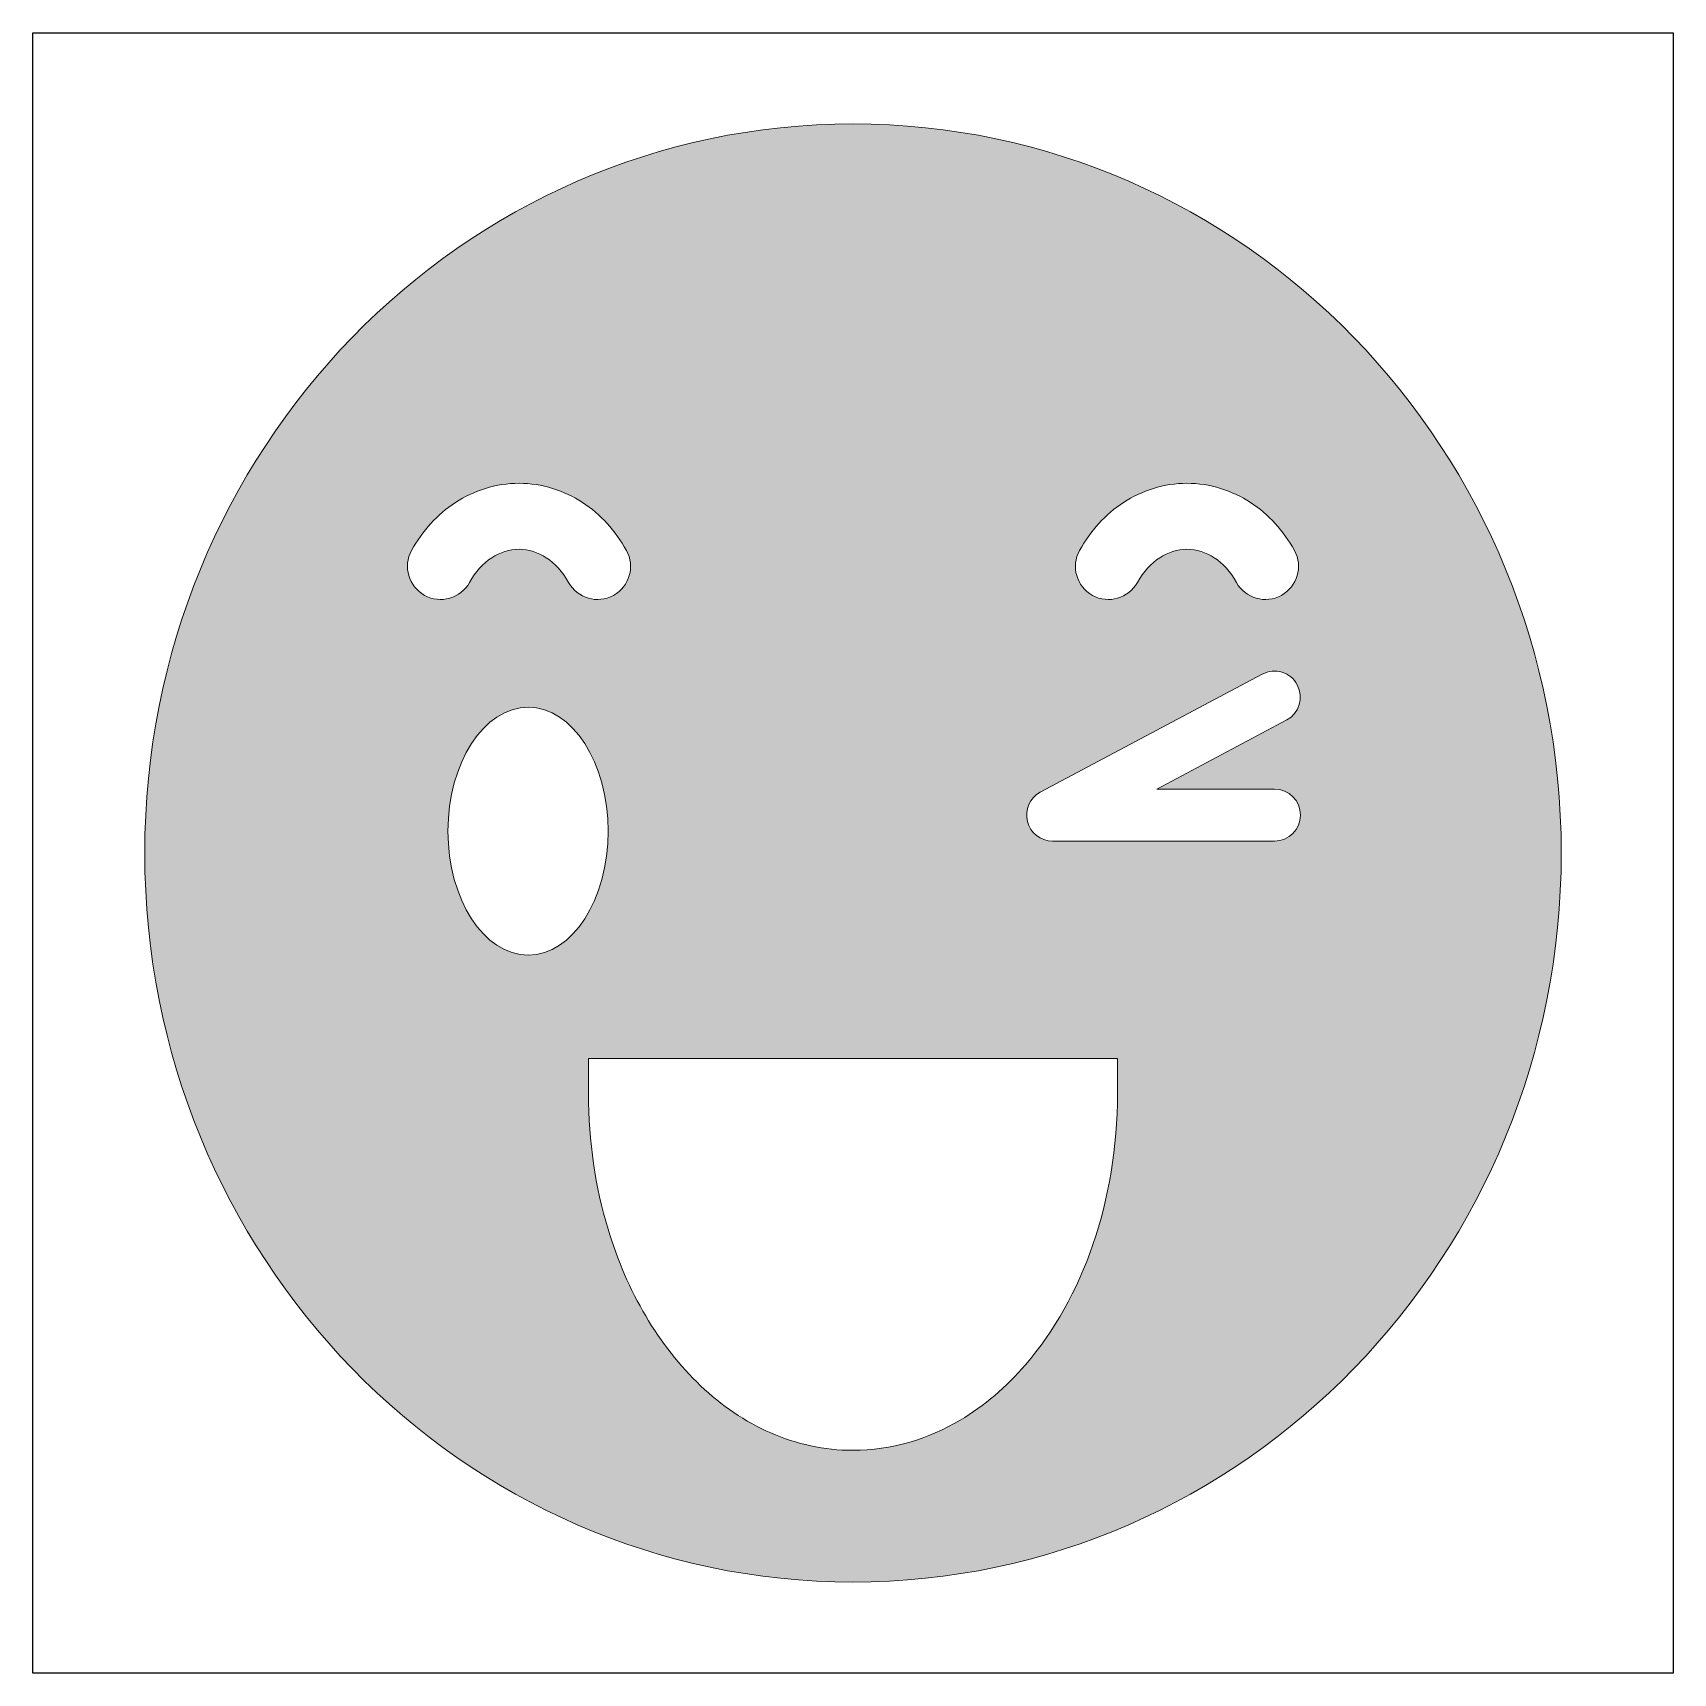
# Model space of a CAD drawing. Header units: inches. Extents: x 0 to 114, y 0 to 114.
import ezdxf

# ---------------------------------------------------------------- set-up
doc = ezdxf.new("R2010")
doc.units = ezdxf.units.IN
doc.header["$MEASUREMENT"] = 0
doc.layers.add('Image Background', color=7, linetype='Continuous')
doc.layers.add('Layer 1', color=7, linetype='Continuous')
picture_1 = doc.add_image_def('image1.png', size_in_pixel=(1350, 1350))

msp = doc.modelspace()

# ---------------------------------------------------------------- hatches: boundary and pattern name
at = {"layer": 'Layer 1', "true_color": 0xf3c636}
h = msp.add_hatch(color=40, dxfattribs=at)
h.dxf.hatch_style = 2
edge = h.paths.add_edge_path()
edge.add_spline(control_points=[(57.15, 6.35), (84.41, 6.35), (106.5, 29.09), (106.5, 57.15), (106.5, 85.21), (84.41, 107.95), (57.15, 107.95), (29.89, 107.95), (7.8, 85.21), (7.8, 57.15), (7.8, 29.09), (29.89, 6.35), (57.15, 6.35)], knot_values=[0, 0, 0, 0, 1, 1, 1, 2, 2, 2, 3, 3, 3, 4, 4, 4, 4], degree=3, periodic=1)
edge = h.paths.add_edge_path()
edge.add_spline(control_points=[(34.52, 50.04), (31.43, 50.04), (28.93, 53.91), (28.93, 58.67), (28.93, 63.44), (31.43, 67.3), (34.52, 67.3), (37.6, 67.3), (40.09, 63.44), (40.09, 58.67), (40.09, 53.91), (37.6, 50.04), (34.52, 50.04)], knot_values=[0, 0, 0, 0, 1, 1, 1, 2, 2, 2, 3, 3, 3, 4, 4, 4, 4], degree=3, periodic=1)
edge = h.paths.add_edge_path()
edge.add_spline(control_points=[(72.94, 78.23), (73.69, 79.59), (74.73, 80.75), (76, 81.58), (77.28, 82.41), (78.81, 82.91), (80.42, 82.91), (82.04, 82.91), (83.56, 82.41), (84.84, 81.58), (86.12, 80.75), (87.16, 79.59), (87.91, 78.23), (87.91, 78.23), (87.91, 78.23), (87.91, 78.23), (88.52, 77.12), (88.12, 75.72), (87, 75.1), (85.89, 74.49), (84.49, 74.89), (83.87, 76), (83.46, 76.75), (82.92, 77.34), (82.32, 77.72), (81.73, 78.11), (81.1, 78.3), (80.42, 78.31), (79.74, 78.3), (79.12, 78.11), (78.52, 77.72), (77.93, 77.34), (77.38, 76.75), (76.97, 76), (76.35, 74.89), (74.95, 74.49), (73.84, 75.1), (72.72, 75.72), (72.32, 77.12), (72.94, 78.23)], knot_values=[0, 0, 0, 0, 1, 1, 1, 2, 2, 2, 3, 3, 3, 4, 4, 4, 5, 5, 5, 6, 6, 6, 7, 7, 7, 8, 8, 8, 9, 9, 9, 10, 10, 10, 11, 11, 11, 12, 12, 12, 13, 13, 13, 13], degree=3, periodic=1)
edge = h.paths.add_edge_path()
edge.add_spline(control_points=[(70.2, 61.39), (70.2, 61.39), (85.67, 69.61), (85.67, 69.61), (86.55, 70.08), (87.65, 69.75), (88.11, 68.86), (88.58, 67.98), (88.25, 66.89), (87.37, 66.42), (87.37, 66.42), (78.31, 61.6), (78.31, 61.6), (78.31, 61.6), (86.52, 61.6), (86.52, 61.6), (87.52, 61.6), (88.33, 60.79), (88.33, 59.79), (88.33, 58.79), (87.52, 57.98), (86.52, 57.98), (86.52, 57.98), (71.05, 57.98), (71.05, 57.98), (70.22, 57.98), (69.5, 58.54), (69.3, 59.35), (69.1, 60.16), (69.47, 61), (70.2, 61.39)], knot_values=[0, 0, 0, 0, 1, 1, 1, 2, 2, 2, 3, 3, 3, 4, 4, 4, 5, 5, 5, 6, 6, 6, 7, 7, 7, 8, 8, 8, 9, 9, 9, 10, 10, 10, 10], degree=3, periodic=1)
edge = h.paths.add_edge_path()
edge.add_spline(control_points=[(73.11, 42.84), (73.11, 42.84), (75.58, 42.84), (75.58, 42.84), (75.58, 42.84), (75.58, 40.37), (75.58, 40.37), (75.58, 36.63), (74.97, 33.07), (73.87, 29.87), (72.77, 26.67), (71.17, 23.82), (69.17, 21.49), (67.83, 19.95), (66.31, 18.63), (64.62, 17.63), (62.38, 16.3), (59.82, 15.53), (57.15, 15.53), (55.15, 15.53), (53.21, 15.96), (51.42, 16.74), (49.63, 17.52), (47.99, 18.65), (46.53, 20.03), (43.61, 22.8), (41.4, 26.58), (40.08, 30.95), (39.2, 33.87), (38.72, 37.05), (38.72, 40.37), (38.72, 40.37), (38.72, 42.84), (38.72, 42.84), (38.72, 42.84), (73.11, 42.84), (73.11, 42.84)], knot_values=[0, 0, 0, 0, 1, 1, 1, 2, 2, 2, 3, 3, 3, 4, 4, 4, 5, 5, 5, 6, 6, 6, 7, 7, 7, 8, 8, 8, 9, 9, 9, 10, 10, 10, 11, 11, 11, 12, 12, 12, 12], degree=3, periodic=1)
edge = h.paths.add_edge_path()
edge.add_spline(control_points=[(26.39, 78.23), (27.14, 79.59), (28.18, 80.75), (29.46, 81.58), (30.74, 82.41), (32.26, 82.91), (33.88, 82.91), (35.49, 82.91), (37.02, 82.41), (38.3, 81.58), (39.57, 80.75), (40.61, 79.59), (41.36, 78.23), (41.36, 78.23), (41.36, 78.23), (41.36, 78.23), (41.98, 77.12), (41.58, 75.72), (40.46, 75.1), (39.35, 74.49), (37.95, 74.89), (37.33, 76), (36.92, 76.75), (36.37, 77.34), (35.78, 77.72), (35.18, 78.11), (34.56, 78.3), (33.88, 78.31), (33.2, 78.3), (32.57, 78.11), (31.98, 77.72), (31.38, 77.34), (30.84, 76.75), (30.43, 76), (29.81, 74.89), (28.41, 74.49), (27.3, 75.1), (26.18, 75.72), (25.78, 77.12), (26.39, 78.23)], knot_values=[0, 0, 0, 0, 1, 1, 1, 2, 2, 2, 3, 3, 3, 4, 4, 4, 5, 5, 5, 6, 6, 6, 7, 7, 7, 8, 8, 8, 9, 9, 9, 10, 10, 10, 11, 11, 11, 12, 12, 12, 13, 13, 13, 13], degree=3, periodic=1)

# ---------------------------------------------------------------- linework, layer by layer
at = {"layer": 'Layer 1', "lineweight": 0}
for points, knots in [([(57.15, 6.35), (84.41, 6.35), (106.5, 29.09), (106.5, 57.15), (106.5, 85.21), (84.41, 107.95), (57.15, 107.95), (29.89, 107.95), (7.8, 85.21), (7.8, 57.15), (7.8, 29.09), (29.89, 6.35), (57.15, 6.35)], [0, 0, 0, 0, 1, 1, 1, 2, 2, 2, 3, 3, 3, 4, 4, 4, 4]), ([(26.39, 78.23), (27.14, 79.59), (28.18, 80.75), (29.46, 81.58), (30.74, 82.41), (32.26, 82.91), (33.88, 82.91), (35.49, 82.91), (37.02, 82.41), (38.3, 81.58), (39.57, 80.75), (40.61, 79.59), (41.36, 78.23), (41.36, 78.23), (41.36, 78.23), (41.36, 78.23), (41.98, 77.12), (41.58, 75.72), (40.46, 75.1), (39.35, 74.49), (37.95, 74.89), (37.33, 76), (36.92, 76.75), (36.37, 77.34), (35.78, 77.72), (35.18, 78.11), (34.56, 78.3), (33.88, 78.31), (33.2, 78.3), (32.57, 78.11), (31.98, 77.72), (31.38, 77.34), (30.84, 76.75), (30.43, 76), (29.81, 74.89), (28.41, 74.49), (27.3, 75.1), (26.18, 75.72), (25.78, 77.12), (26.39, 78.23)], [0, 0, 0, 0, 1, 1, 1, 2, 2, 2, 3, 3, 3, 4, 4, 4, 5, 5, 5, 6, 6, 6, 7, 7, 7, 8, 8, 8, 9, 9, 9, 10, 10, 10, 11, 11, 11, 12, 12, 12, 13, 13, 13, 13]), ([(72.94, 78.23), (73.69, 79.59), (74.73, 80.75), (76, 81.58), (77.28, 82.41), (78.81, 82.91), (80.42, 82.91), (82.04, 82.91), (83.56, 82.41), (84.84, 81.58), (86.12, 80.75), (87.16, 79.59), (87.91, 78.23), (87.91, 78.23), (87.91, 78.23), (87.91, 78.23), (88.52, 77.12), (88.12, 75.72), (87, 75.1), (85.89, 74.49), (84.49, 74.89), (83.87, 76), (83.46, 76.75), (82.92, 77.34), (82.32, 77.72), (81.73, 78.11), (81.1, 78.3), (80.42, 78.31), (79.74, 78.3), (79.12, 78.11), (78.52, 77.72), (77.93, 77.34), (77.38, 76.75), (76.97, 76), (76.35, 74.89), (74.95, 74.49), (73.84, 75.1), (72.72, 75.72), (72.32, 77.12), (72.94, 78.23)], [0, 0, 0, 0, 1, 1, 1, 2, 2, 2, 3, 3, 3, 4, 4, 4, 5, 5, 5, 6, 6, 6, 7, 7, 7, 8, 8, 8, 9, 9, 9, 10, 10, 10, 11, 11, 11, 12, 12, 12, 13, 13, 13, 13]), ([(70.2, 61.39), (70.2, 61.39), (85.67, 69.61), (85.67, 69.61), (86.55, 70.08), (87.65, 69.75), (88.11, 68.86), (88.58, 67.98), (88.25, 66.89), (87.37, 66.42), (87.37, 66.42), (78.31, 61.6), (78.31, 61.6), (78.31, 61.6), (86.52, 61.6), (86.52, 61.6), (87.52, 61.6), (88.33, 60.79), (88.33, 59.79), (88.33, 58.79), (87.52, 57.98), (86.52, 57.98), (86.52, 57.98), (71.05, 57.98), (71.05, 57.98), (70.22, 57.98), (69.5, 58.54), (69.3, 59.35), (69.1, 60.16), (69.47, 61), (70.2, 61.39)], [0, 0, 0, 0, 1, 1, 1, 2, 2, 2, 3, 3, 3, 4, 4, 4, 5, 5, 5, 6, 6, 6, 7, 7, 7, 8, 8, 8, 9, 9, 9, 10, 10, 10, 10]), ([(34.52, 50.04), (31.43, 50.04), (28.93, 53.91), (28.93, 58.67), (28.93, 63.44), (31.43, 67.3), (34.52, 67.3), (37.6, 67.3), (40.09, 63.44), (40.09, 58.67), (40.09, 53.91), (37.6, 50.04), (34.52, 50.04)], [0, 0, 0, 0, 1, 1, 1, 2, 2, 2, 3, 3, 3, 4, 4, 4, 4]), ([(73.11, 42.84), (73.11, 42.84), (75.58, 42.84), (75.58, 42.84), (75.58, 42.84), (75.58, 40.37), (75.58, 40.37), (75.58, 36.63), (74.97, 33.07), (73.87, 29.87), (72.77, 26.67), (71.17, 23.82), (69.17, 21.49), (67.83, 19.95), (66.31, 18.63), (64.62, 17.63), (62.38, 16.3), (59.82, 15.53), (57.15, 15.53), (55.15, 15.53), (53.21, 15.96), (51.42, 16.74), (49.63, 17.52), (47.99, 18.65), (46.53, 20.03), (43.61, 22.8), (41.4, 26.58), (40.08, 30.95), (39.2, 33.87), (38.72, 37.05), (38.72, 40.37), (38.72, 40.37), (38.72, 42.84), (38.72, 42.84), (38.72, 42.84), (73.11, 42.84), (73.11, 42.84)], [0, 0, 0, 0, 1, 1, 1, 2, 2, 2, 3, 3, 3, 4, 4, 4, 5, 5, 5, 6, 6, 6, 7, 7, 7, 8, 8, 8, 9, 9, 9, 10, 10, 10, 11, 11, 11, 12, 12, 12, 12])]:
    msp.add_open_spline(points, degree=3, knots=knots, dxfattribs=at)

# ---------------------------------------------------------------- pictures from other files: only their frames are drawn
at = {"layer": 'Image Background'}
image = msp.add_image(picture_1, insert=(0, 0), size_in_units=(114.3, 114.3), dxfattribs=at)

doc.saveas('drawing.dxf')
